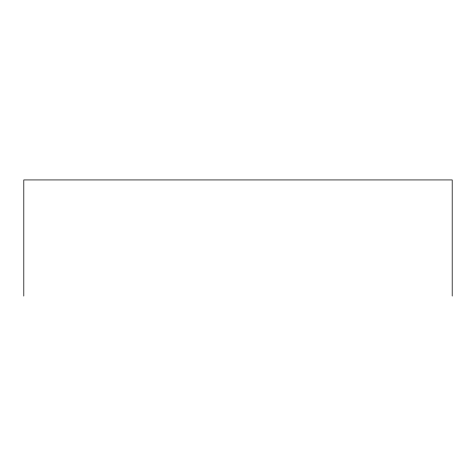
<?xml version="1.0" encoding="UTF-8"?>
<svg xmlns="http://www.w3.org/2000/svg" width="476" height="476" viewBox="0 0 476 476"><rect width="100%" height="100%" fill="white"/><g stroke="black" fill="none" stroke-linecap="round" stroke-linejoin="round"><path stroke-width="0.71" d="M452.2 296.066L452.2 179.934L23.8 179.934L23.8 296.066"/></g></svg>
